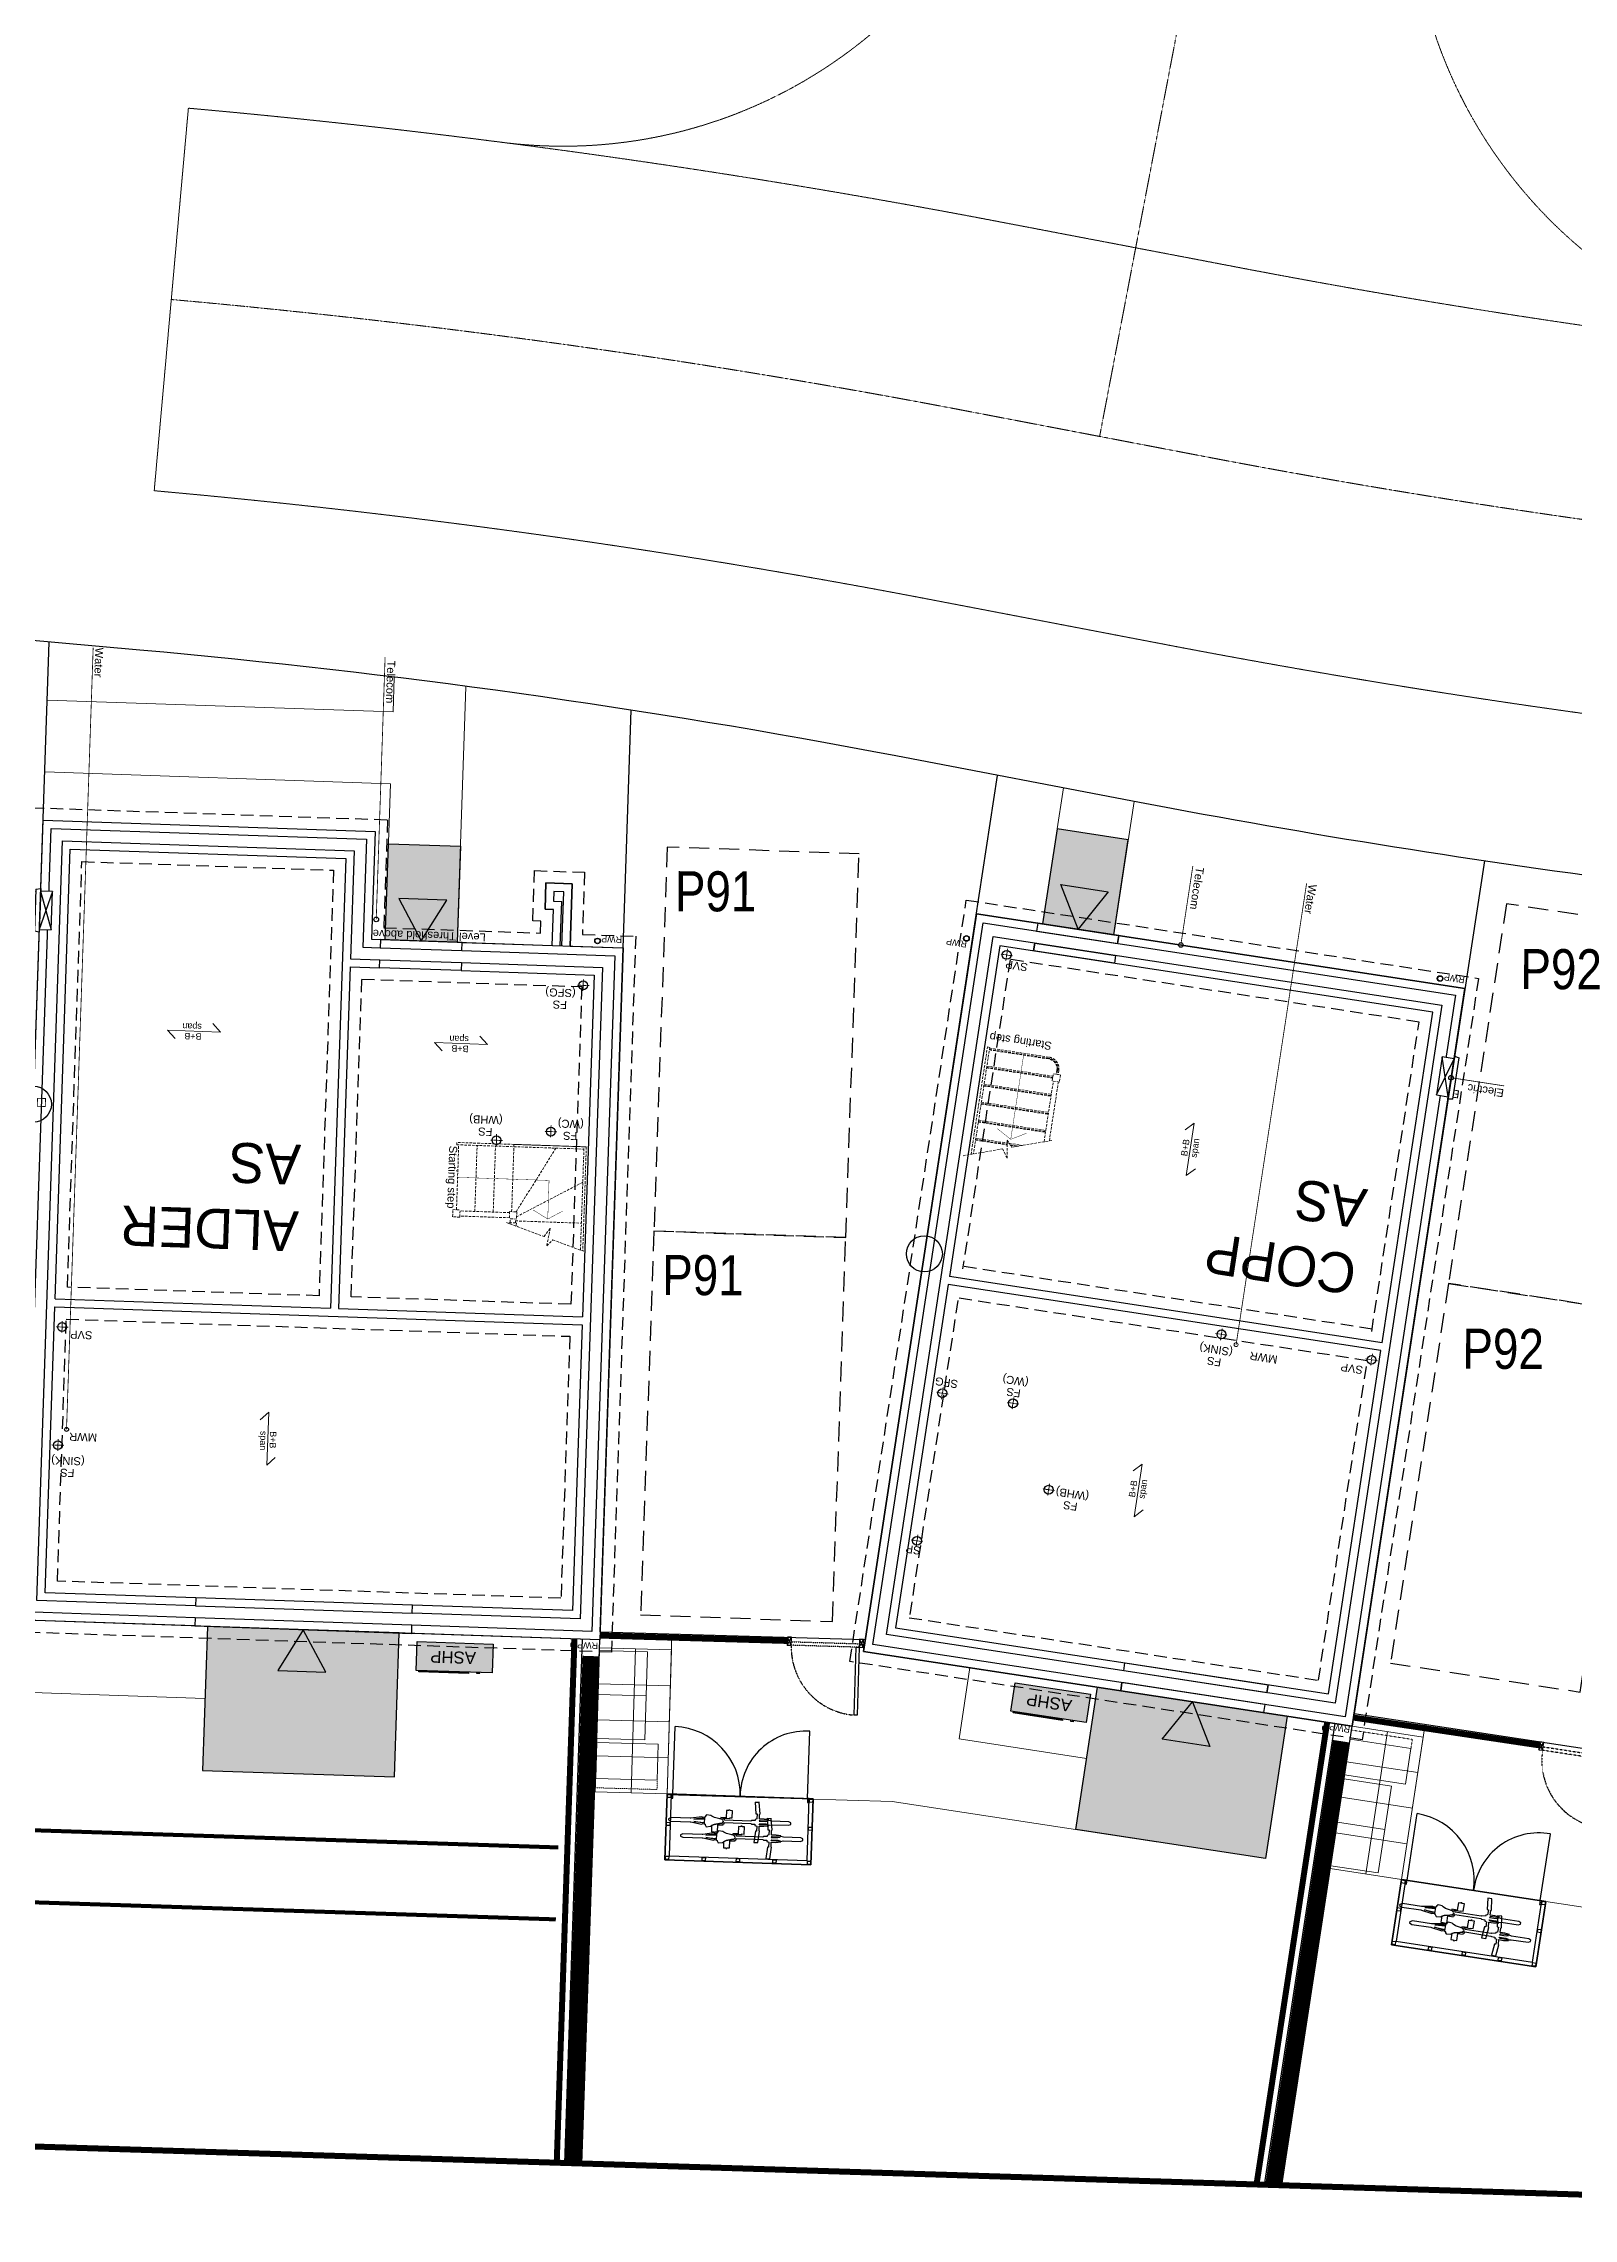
# Model space of a CAD drawing. Extents: x 287880777 to 288144713, y 62793326 to 63089570.
# Drawn here: x 288069168 to 288088292, y 62807859 to 62835042 of the extents above; entities that cross this region are included whole.
import ezdxf

# ---------------------------------------------------------------- set-up
doc = ezdxf.new("R2010")
doc.units = 0
doc.set_wipeout_variables(frame=1)
for name, pattern in [('CENTER', [2, 1.25, -0.25, 0.25, -0.25]), ('CENTER2', [28.575, 19.05, -3.175, 3.175, -3.175]), ('Dash', [6.35, 3.175, -3.175]), ('DASHED', [1.4, 0.7, -0.7]), ('DASHED2', [0.375, 0.25, -0.125]), ('HIDDEN', [9.525, 6.35, -3.175])]:
    doc.linetypes.add(name, pattern=pattern)
doc.layers.get('0').update_dxf_attribs({"color": 252})
for name, color, linetype, lineweight in [('EXP - HIGHWAY CENTRELINE', 3, 'CENTER2', 18), ('EXP - HIGHWAY CHANNEL', 4, 'DASHED2', 9), ('EXP - HIGHWAY FOOTWAY', 3, 'Continuous', 25), ('NAR BIN STORAGE', 2, 'Continuous', 0), ('NAR CARPORT ROOF', 10, 'Continuous', 0), ('NAR CBF', 34, 'FENCELINE2', 0), ('NAR M4(2)', 94, 'Continuous', 30), ('NAR PATHS', 3, 'Continuous', 0), ('Wain-Text', 2, 'Continuous', 25)]:
    doc.layers.add(name, color=color, linetype=linetype, lineweight=lineweight)
doc.layers.add('EXP - HIGHWAY CREASE', color=3, linetype='DASHED2', lineweight=18, transparency=0.25)
for name, color, linetype in [('NAR DETAIL', 2, 'Continuous'), ('NAR EXTERNAL WALLS', 2, 'Continuous'), ('NAR PARKING', 7, 'DASHED2'), ('NAR PATIO', 3, 'Continuous'), ('NAR PRIVATE DRIVE', 6, 'Continuous'), ('NAR PRIVATE PATH HATCH', 8, 'Continuous'), ('NAR ROLLOVERS', 76, 'DASHED'), ('Wain-Drainage Foul', 6, 'Continuous'), ('Wain-Drainage Foul Text', 2, 'Continuous'), ('Wain-Electrics', 3, 'Continuous'), ('Wain-Foundation acessories', 9, 'Continuous'), ('Wain-Foundation Line', 9, 'Continuous'), ('Wain-Meter box', 9, 'Continuous'), ('Wain-Part M', 10, 'Continuous'), ('Wain-RWP', 9, 'Continuous'), ('Wain-Services Run (Electric)', 10, 'Continuous'), ('Wain-Services Run (Telecom)', 190, 'Continuous'), ('Wain-Stair 1', 2, 'Continuous'), ('Wain-Stair numbers', 9, 'Continuous'), ('Wain-Wall (External)', 4, 'Continuous')]:
    doc.layers.add(name, color=color, linetype=linetype)
for name, color, linetype, true_color in [('NAR DOOR OPENINGS', 140, 'Continuous', 0x00bfff), ('NAR EV CHARGING POINT', 3, 'Continuous', 0x00ff00), ('NAR HOUSE TYPE NAMES', 1, 'Continuous', 0xff0000), ('RL-Fittings', 252, 'Continuous', 0x8f8f8e), ('Wain-Services Run (Water', 145, 'Continuous', 0x3481b8)]:
    doc.layers.add(name, color=color, linetype=linetype, true_color=true_color)
for name, color, linetype, lineweight, true_color in [('NAR Retaining Wall', 222, 'Continuous', 13, 0xcc0099), ('Wain-Mains Water Riser', 152, 'Continuous', 25, 0x2776bb), ('Wain-Mains Water Riser Text', 152, 'Continuous', 25, 0x2776bb)]:
    doc.layers.add(name, color=color, linetype=linetype, lineweight=lineweight, true_color=true_color)
doc.styles.add('DD Arial Narrow', font='ARIALN.TTF', dxfattribs={"height": 100})
doc.styles.get("Standard").update_dxf_attribs({"font": 'arial.ttf'})
doc.styles.add('XREF - ARCHITECT LAYOUT$0$DD Arial Narrow', font='ARIALN.TTF', dxfattribs={"height": 100})
doc.linetypes.add('FENCELINE2', pattern='A,0.25,-0.1,[132,ltypeshp.shx,S=0.1,R=0,X=-0.1,Y=0],-0.1,1', length=1.45)

# ---------------------------------------------------------------- blocks, each defined once
blk = doc.blocks.new('Stairs Subs (Alderwood)')
at = {"layer": 'Wain-Stair 1', "linetype": 'HIDDEN', "lineweight": 9, "ltscale": 5}
for p, q in [((107, 357), (107, 1658, 0)), ((136, 1649, 0), (136, 357)), ((546, 1598, 0), (556, 1592, 0)), ((917, 1388), (948, 1371)), ((948, 1337), (948, 1378, 0)), ((961, 1312), (136, 1312)), ((136, 800), (948, 1259)), ((486, 386), (956, 1198)), ((1038, 1337), (948, 1337)), ((948, 1198), (948, 1288)), ((948, 1288), (1038, 1288)), ((1038, 1198), (948, 1198)), ((961, 1337), (961, 1288)), ((1012, 1198), (1012, 386)), ((1025, 1337), (1025, 1288)), ((1038, 1348, 0), (1038, 1337)), ((1038, 1198), (1038, 1288)), ((1038, 1275), (1657, 1275)), ((1038, 1211), (1657, 1211)), ((1242, 1211), (1242, 386)), ((1472, 1211), (1472, 386)), ((1657, 1288), (1747, 1288)), ((1657, 1288), (1657, 1198)), ((1747, 1198), (1657, 1198)), ((1702, 1198), (1702, 386)), ((1747, 1288), (1747, 1198)), ((107, 357), (1726, 357)), ((1012, 386), (136, 386)), ((136, 357), (1012, 357)), ((1012, 386), (1012, 357)), ((1726, 386), (1012, 386)), ((1012, 357), (1012, 386)), ((1012, 357), (1726, 357)), ((1726, 357), (1726, 386))]:
    blk.add_line(p, q, dxfattribs=at)
at = {"layer": 'Wain-Stair 1', "linetype": 'HIDDEN', "lineweight": 9, "ltscale": 5, "elevation": 0}
blk.add_lwpolyline([(1073, 1336), (597, 1495), (522, 1388), (559, 1611), (486, 1533), (82, 1667)], dxfattribs=at)
at = {"layer": 'Wain-Stair numbers', "const_width": 5}
for points in [[(372, 1168), (372, 1168), (558, 1275), (744, 1168), (744, 1168)], [(558, 1275), (558, 792), (1702, 792)]]:
    blk.add_lwpolyline(points, dxfattribs=at)
at = {"layer": 'Wain-Stair numbers', "insert": (1719, 792), "char_height": 100, "width": 1584.27, "attachment_point": 2, "rotation": 90, "line_spacing_factor": 0.9}
blk.add_mtext('Starting step ', dxfattribs=at)
blk = doc.blocks.new('Drainage Pipe')
at = {"linetype": 'CENTER', "lineweight": 13, "ltscale": 20}
for p, q in [((-41681, 78687), (-41831, 78687)), ((-41756, 78762), (-41756, 78612))]:
    blk.add_line(p, q, dxfattribs=at)
blk.add_circle((-41756, 78687), 55)
blk = doc.blocks.new('RWP')
for radius in [35, 31.5]:
    blk.add_circle((35, 35), radius)
blk = doc.blocks.new('ASHP')
at = {"transparency": 33554457}
h = blk.add_hatch(color=256, dxfattribs=at)
h.dxf.hatch_style = 1
h.paths.add_polyline_path([(548853, -2506), (548853, -2866), (547903, -2866), (547903, -2506)])
at = {"flags": 128}
blk.add_lwpolyline([(548853, -2506), (548853, -2866), (547903, -2866), (547903, -2506)], close=True, dxfattribs=at)
for points in [[(548098, -2496), (548058, -2496), (548058, -2506), (548098, -2506)], [(548199, -2488), (548821, -2488), (548821, -2506), (548199, -2506)]]:
    blk.add_lwpolyline(points, close=True)
at = {"layer": 'Wain-Electrics', "lineweight": 0, "insert": (548112, -2609), "char_height": 150, "width": 2397.38, "attachment_point": 1, "line_spacing_factor": 0.9}
blk.add_mtext('\\A1;ASHP ', dxfattribs=at)
at = {"layer": 'Wain-Text', "lineweight": 0, "insert": (548112, -2609), "char_height": 150, "width": 2397.38, "attachment_point": 1, "line_spacing_factor": 0.9}
blk.add_mtext('\\A1;ASHP ', dxfattribs=at)
blk = doc.blocks.new('Span symbol - Beam & block')
at = {"linetype": 'Continuous', "lineweight": 13}
for p, q in [((-5342, 71790), (-6007, 71790)), ((-6007, 71790), (-5906, 71689)), ((-5442, 71890), (-5342, 71790))]:
    blk.add_line(p, q, dxfattribs=at)
at = {"insert": (-5770, 71896), "char_height": 80, "attachment_point": 1, "line_spacing_factor": 0.9}
blk.add_mtext('B+B\\Pspan', dxfattribs=at)
blk = doc.blocks.new('Wall mounted meter - Electric (Plan)')
blk.add_wipeout([(-7157, 85115), (-7157, 84635), (-7007, 84635), (-7007, 85115)])
for p, q in [((-7217, 85137), (-7157, 85147)), ((-7217, 85137), (-7217, 84613)), ((-7157, 85147), (-7157, 84603)), ((-7007, 85115), (-7157, 85115)), ((-7007, 84635), (-7007, 85115)), ((-7157, 84603), (-7217, 84613)), ((-7157, 84635), (-7007, 84635))]:
    blk.add_line(p, q)
at = {"color": 9}
for p, q in [((-7157, 85115), (-7007, 84635)), ((-7007, 85115), (-7157, 84635))]:
    blk.add_line(p, q, dxfattribs=at)
at = {"lineweight": 0, "insert": (-7368, 85117), "char_height": 100, "width": 133.81, "attachment_point": 1, "line_spacing_factor": 0.9}
blk.add_mtext('\\A1;\\pi78.42052,t378.42052;{\\fCalibri|b0|i0|c0|p34;E}', dxfattribs=at)
blk = doc.blocks.new('A$Cee92f38c')
at = {"layer": 'NAR M4(2)', "ltscale": 10, "transparency": 33554585}
h = blk.add_hatch(color=256, dxfattribs=at)
h.dxf.hatch_style = 1
h.paths.add_polyline_path([(0, 1.2), (0.9, 1.2), (0.9, 0), (0, 0)])
at = {"layer": 'NAR M4(2)', "ltscale": 0.25}
blk.add_lwpolyline([(0, 1.2), (0, 0), (0.9, 0), (0.9, 1.2)], close=True, dxfattribs=at)
blk = doc.blocks.new('A$C3d9247a0')
at = {"layer": 'NAR DOOR OPENINGS', "transparency": 33554610}
h = blk.add_hatch(color=256, dxfattribs=at)
h.dxf.hatch_style = 1
h.paths.add_polyline_path([(450, 1200), (150, 680), (750, 680)])
at = {"layer": 'NAR DOOR OPENINGS'}
blk.add_lwpolyline([(450, 1200), (150, 680), (750, 680)], close=True, dxfattribs=at)
at = {"layer": 'NAR M4(2)', "ltscale": 10, "transparency": 33554585, "xscale": -1000, "yscale": 1000, "zscale": 1000}
blk.add_blockref('A$Cee92f38c', (900, 0), dxfattribs=at)
blk = doc.blocks.new('A$C324e72f9')
at = {"layer": 'NAR DOOR OPENINGS', "transparency": 33554610}
h = blk.add_hatch(color=256, dxfattribs=at)
h.dxf.hatch_style = 1
h.paths.add_polyline_path([(1200, 0), (900, 520), (1500, 520)])
at = {"layer": 'NAR PRIVATE PATH HATCH', "transparency": 33554597}
h = blk.add_hatch(color=256, dxfattribs=at)
h.dxf.hatch_style = 1
h.paths.add_polyline_path([(2400, 0), (0, 0), (0, 1800), (2400, 1800)])
at = {"layer": 'NAR DOOR OPENINGS'}
blk.add_lwpolyline([(1200, 0), (900, 520), (1500, 520)], close=True, dxfattribs=at)
at = {"layer": 'NAR PATIO'}
blk.add_lwpolyline([(2400, 0), (0, 0), (0, 1800), (2400, 1800)], close=True, dxfattribs=at)
blk = doc.blocks.new('Stairs (Sub)')
at = {"layer": 'Wain-Stair 1', "linetype": 'HIDDEN', "lineweight": 9, "ltscale": 5}
for p, q in [((-450, 1149), (-621, 1149)), ((-464, 1164), (-575, 1164)), ((-472, 1173), (-548, 1173)), ((-29, 1173), (-428, 1173)), ((-29, 1164), (-426, 1164)), ((-29, 1149), (-424, 1149)), ((-29, 0), (-29, 1347)), ((0, 1357), (0, 0)), ((-942, 1042), (-942, 297)), ((-29, 945), (-881, 945)), ((-29, 936), (-881, 936)), ((-878, 1063), (-878, 297)), ((-29, 921), (-878, 921)), ((-29, 717), (-881, 717)), ((-29, 708), (-881, 708)), ((-29, 693), (-878, 693)), ((-955, 207), (-955, 297)), ((-955, 297), (-865, 297)), ((-29, 489), (-881, 489)), ((-29, 480), (-881, 480)), ((-29, 465), (-878, 465)), ((-865, 297), (-865, 207)), ((-865, 207), (-955, 207)), ((-926, 154), (-926, 207)), ((-910, 154), (-910, 207)), ((-902, 154), (-902, 207)), ((-29, 261), (-865, 261)), ((-29, 252), (-865, 252)), ((-29, 237), (-865, 237)), ((-29, 33), (-781, 33)), ((-29, 24), (-781, 24)), ((-29, 9), (-781, 9)), ((0, 0), (-29, 0))]:
    blk.add_line(p, q, dxfattribs=at)
at = {"layer": 'Wain-Stair 1', "linetype": 'HIDDEN', "lineweight": 9, "ltscale": 3}
blk.add_line((-424, 1149), (-450, 1149), dxfattribs=at)
at = {"layer": 'Wain-Stair 1', "linetype": 'HIDDEN', "lineweight": 9, "ltscale": 5, "elevation": 0}
blk.add_lwpolyline([(96, 1389), (-379, 1230), (-454, 1337), (-418, 1114), (-490, 1192), (-977, 1031)], dxfattribs=at)
at = {"layer": 'Wain-Stair 1', "linetype": 'HIDDEN', "lineweight": 9, "ltscale": 5}
for radius in [145, 130, 121]:
    blk.add_arc((-781, 154), radius, 180, 270, dxfattribs=at)
at = {"layer": 'Wain-Stair numbers', "const_width": 5}
for points in [[(-276, 990), (-276, 990), (-462, 1097), (-649, 990), (-649, 990)], [(-462, 1097), (-462, 24)]]:
    blk.add_lwpolyline(points, dxfattribs=at)
at = {"layer": 'Wain-Stair numbers', "insert": (-399, -81), "char_height": 100, "width": 1584.27, "attachment_point": 2, "line_spacing_factor": 0.9}
blk.add_mtext('Starting step ', dxfattribs=at)
blk = doc.blocks.new('A$Cfbc31330')
at = {"layer": 'RL-Fittings', "ltscale": 0.859024}
for p, q in [((0, 0.288), (0.033, 0.305)), ((0.033, 0.305), (0.301, 0.305)), ((0.301, 0.305), (0.309, 0.305)), ((0.309, 0.305), (0.459, 0.331)), ((0.467, 0.314), (0.351, 0.297)), ((0.351, 0.297), (0.501, 0.306)), ((0.459, 0.331), (0.484, 0.322)), ((0.501, 0.306), (0.467, 0.314)), ((0.484, 0.322), (0.509, 0.331)), ((0.501, 0.322), (0.501, 0.239)), ((0.509, 0.339), (0.526, 0.364)), ((0.509, 0.331), (0.509, 0.339)), ((0.526, 0.364), (0.584, 0.356)), ((0.584, 0.356), (0.601, 0.347)), ((0.601, 0.431), (0.634, 0.431)), ((0.601, 0.347), (0.601, 0.431)), ((0.601, 0.347), (0.634, 0.331)), ((0.634, 0.331), (0.601, 0.347)), ((0.634, 0.439), (0.651, 0.439)), ((0.634, 0.431), (0.634, 0.439)), ((0.634, 0.331), (0.71, 0.314)), ((0.71, 0.314), (0.634, 0.331)), ((0.651, 0.439), (0.651, 0.431)), ((0.651, 0.431), (0.684, 0.431)), ((0.684, 0.431), (0.685, 0.331)), ((0.685, 0.331), (0.76, 0.331)), ((0.71, 0.314), (0.743, 0.306)), ((0.743, 0.306), (0.71, 0.314)), ((0.743, 0.306), (0.76, 0.289)), ((0.76, 0.289), (0.743, 0.306)), ((0.76, 0.331), (0.76, 0.314)), ((0.76, 0.314), (0.776, 0.314)), ((0.776, 0.314), (0.776, 0.297)), ((1.144, 0.298), (1.152, 0.306)), ((1.152, 0.306), (1.202, 0.306)), ((1.194, 0.561), (1.252, 0.561)), ((1.211, 0.402), (1.194, 0.561)), ((1.202, 0.323), (1.227, 0.331)), ((1.202, 0.306), (1.202, 0.323)), ((1.227, 0.402), (1.211, 0.402)), ((1.227, 0.331), (1.227, 0.402)), ((1.252, 0.561), (1.269, 0.402)), ((1.269, 0.402), (1.261, 0.394)), ((1.265, 0.398), (1.261, 0.331)), ((1.261, 0.331), (1.327, 0.331)), ((1.269, 0.314), (1.261, 0.298)), ((1.386, 0.315), (1.269, 0.314)), ((1.327, 0.331), (1.394, 0.323)), ((1.352, 0.298), (1.386, 0.306)), ((1.394, 0.323), (1.394, 0.315)), ((1.394, 0.315), (1.428, 0.306)), ((1.428, 0.306), (1.67, 0.306)), ((1.67, 0.306), (1.698, 0.292)), ((0, 0.272), (0, 0.288)), ((0.033, 0.255), (0, 0.272)), ((0.301, 0.255), (0.033, 0.255)), ((0.309, 0.255), (0.301, 0.255)), ((0.459, 0.23), (0.309, 0.255)), ((0.468, 0.247), (0.351, 0.264)), ((0.351, 0.264), (0.501, 0.255)), ((0.484, 0.239), (0.459, 0.23)), ((0.501, 0.255), (0.468, 0.247)), ((0.509, 0.23), (0.484, 0.239)), ((0.509, 0.222), (0.509, 0.23)), ((0.526, 0.197), (0.509, 0.222)), ((0.584, 0.205), (0.526, 0.197)), ((0.601, 0.214), (0.584, 0.205)), ((0.635, 0.231), (0.601, 0.214)), ((0.71, 0.247), (0.635, 0.231)), ((0.743, 0.256), (0.71, 0.247)), ((0.726, 0.247), (0.718, 0.247)), ((0.726, 0.231), (0.726, 0.247)), ((0.801, 0.231), (0.726, 0.231)), ((0.76, 0.272), (0.743, 0.256)), ((0.76, 0.289), (0.76, 0.281)), ((0.76, 0.281), (0.76, 0.289)), ((0.76, 0.247), (0.76, 0.239)), ((0.776, 0.247), (0.76, 0.247)), ((0.76, 0.239), (0.852, 0.239)), ((0.776, 0.297), (1.144, 0.298)), ((0.776, 0.264), (0.776, 0.247)), ((1.144, 0.264), (0.776, 0.264)), ((0.802, 0.13), (0.801, 0.231)), ((0.835, 0.13), (0.802, 0.13)), ((0.835, 0.122), (0.835, 0.13)), ((0.852, 0.122), (0.835, 0.122)), ((0.852, 0.239), (0.852, 0.231)), ((0.852, 0.231), (0.885, 0.231)), ((0.885, 0.131), (0.852, 0.13)), ((0.852, 0.13), (0.852, 0.122)), ((0.885, 0.231), (0.885, 0.131)), ((1.152, 0.256), (1.144, 0.264)), ((1.202, 0.256), (1.152, 0.256)), ((1.194, 0.001), (1.211, 0.16)), ((1.194, 0), (1.253, 0)), ((1.202, 0.239), (1.202, 0.256)), ((1.227, 0.231), (1.202, 0.239)), ((1.211, 0.16), (1.227, 0.16)), ((1.227, 0.16), (1.227, 0.231)), ((1.269, 0.16), (1.252, 0.001)), ((1.261, 0.298), (1.352, 0.298)), ((1.261, 0.264), (1.352, 0.264)), ((1.269, 0.248), (1.261, 0.264)), ((1.261, 0.231), (1.261, 0.168)), ((1.327, 0.231), (1.261, 0.231)), ((1.261, 0.168), (1.269, 0.16)), ((1.386, 0.248), (1.269, 0.248)), ((1.394, 0.239), (1.327, 0.231)), ((1.352, 0.264), (1.386, 0.256)), ((1.428, 0.256), (1.394, 0.248)), ((1.394, 0.248), (1.394, 0.239)), ((1.67, 0.256), (1.428, 0.256)), ((1.698, 0.271), (1.67, 0.256)), ((1.698, 0.292), (1.698, 0.271))]:
    blk.add_line(p, q, dxfattribs=at)

msp = doc.modelspace()

# ---------------------------------------------------------------- linework, layer by layer
at = {"layer": 'EXP - HIGHWAY CENTRELINE', "ltscale": 0.15, "flags": 128}
for points in [[(288082369, 62830131), (288088746, 62863492, 0.257378), (288082765, 62881853), (288079969, 62884468, -0.213199), (288072053, 62903262), (288072511, 62924583, -0.123895), (288076027, 62937385), (288076210, 62937709, 0.106544), (288078907, 62946358), (288080118, 62959784)], [(288096008, 62828308), (288095976, 62828310, -0.03098), (288083695, 62829877), (288080647, 62830460, 0.024961), (288070765, 62831842)]]:
    msp.add_lwpolyline(points, format="xyb", dxfattribs=at)
at = {"layer": 'EXP - HIGHWAY CHANNEL', "ltscale": 2.5, "flags": 128}
for points in [[(288069890, 62914308), (288069654, 62903314, 0.213199), (288078329, 62882716), (288081125, 62880100, -0.257378), (288086389, 62863942), (288081550, 62838632, -0.396353), (288074894, 62833807, 0.009616), (288070979, 62834233)], [(288098863, 62887009), (288098390, 62886846, 0.089116), (288092959, 62883807), (288091567, 62882663, 0.329239), (288089826, 62875750, -0.14558), (288091104, 62863041), (288086354, 62838198, 0.436961), (288091578, 62831108, 0.011712), (288096132, 62830705), (288096163, 62830703)], [(288095852, 62825913), (288095820, 62825915, -0.03098), (288083244, 62827520), (288080197, 62828103, 0.024961), (288070552, 62829452)]]:
    msp.add_lwpolyline(points, format="xyb", dxfattribs=at)
msp.add_lwpolyline([(288070979, 62834233), (288070552, 62829452)], dxfattribs=at)
at = {"layer": 'EXP - HIGHWAY CREASE'}
msp.add_lwpolyline([(288091578, 62831108, -0.019261), (288084146, 62832235), (288081098, 62832817, 0.015342), (288074894, 62833807)], format="xyb", dxfattribs=at)
at = {"layer": 'EXP - HIGHWAY FOOTWAY', "flags": 128}
msp.add_lwpolyline([(288101406, 62885771), (288099043, 62884956, 0.089116), (288094228, 62882262), (288092837, 62881118, 0.329239), (288091676, 62876509, -0.14558), (288093068, 62862665), (288088319, 62837822, 0.436961), (288091801, 62833096, 0.011712), (288096262, 62832700), (288098289, 62832568), (288097717, 62823787), (288095690, 62823919, -0.03098), (288082869, 62825556), (288079821, 62826138, 0.024961), (288070374, 62827460, -0.024961)], format="xyb", dxfattribs=at)
msp.add_lwpolyline([(288070374, 62827460), (288068382, 62827638), (288069164, 62836403), (288071156, 62836225)], dxfattribs=at)
at = {"layer": 'NAR BIN STORAGE'}
for points in [[(288076100, 62814407), (288076700, 62814389), (288076716, 62814939), (288076116, 62814956)], [(288076084, 62813857), (288076684, 62813839), (288076700, 62814389), (288076100, 62814407)], [(288076070, 62813357), (288076839, 62813335), (288076852, 62813785), (288076083, 62813807)], [(288085499, 62813849), (288086260, 62813733), (288086192, 62813288), (288085431, 62813404)], [(288085424, 62813355), (288086017, 62813264), (288085934, 62812720), (288085341, 62812811)], [(288085341, 62812811), (288085934, 62812720), (288085851, 62812177), (288085257, 62812267)]]:
    msp.add_lwpolyline(points, close=True, dxfattribs=at)
at = {"layer": 'NAR BIN STORAGE', "linetype": 'Dash', "ltscale": 0.025}
for points in [[(288086260, 62813733), (288086278, 62813846), (288085517, 62813963), (288085499, 62813849)], [(288076839, 62813335), (288076836, 62813220), (288076066, 62813242), (288076070, 62813357)]]:
    msp.add_lwpolyline(points, dxfattribs=at)
at = {"layer": 'NAR CARPORT ROOF', "linetype": 'CENTER', "ltscale": 250, "transparency": 33554559, "const_width": 10}
msp.add_lwpolyline([(288069194, 62821856), (288069190, 62821756), (288069090, 62821759), (288069094, 62821859)], close=True, dxfattribs=at)
at = {"layer": 'NAR CBF', "ltscale": 1200, "transparency": 33554687, "const_width": 75}
for points in [[(288096803, 62807896), (288076095, 62808540), (288054640, 62809205), (288045485, 62809489), (288023178, 62810179), (288023608, 62819165), (288025512, 62819100)], [(288075583, 62808556), (288075805, 62815102)], [(288078466, 62815077), (288076123, 62815144)], [(288084330, 62808284), (288085213, 62814060)], [(288087865, 62813772), (288085545, 62814119)]]:
    msp.add_lwpolyline(points, dxfattribs=at)
at = {"layer": 'NAR DETAIL', "flags": 128}
for points in [[(288078467, 62815124), (288078464, 62815024), (288078514, 62815023), (288078517, 62815123)], [(288079364, 62814998), (288079339, 62814148), (288079301, 62814150), (288079326, 62814999)], [(288079367, 62815098), (288079364, 62814998), (288079414, 62814997), (288079417, 62815097)], [(288087872, 62813816), (288087857, 62813718), (288087906, 62813710), (288087921, 62813809)]]:
    msp.add_lwpolyline(points, close=True, dxfattribs=at)
for points in [[(288078464, 62815024), (288078517, 62815123)], [(288078514, 62815023), (288078467, 62815124)], [(288079364, 62814998), (288079417, 62815097)], [(288079414, 62814997), (288079367, 62815098)], [(288087857, 62813718), (288087921, 62813809)], [(288087906, 62813710), (288087872, 62813816)]]:
    msp.add_lwpolyline(points, dxfattribs=at)
at = {"layer": 'NAR DETAIL', "linetype": 'DASHED', "ltscale": 0.005, "flags": 128}
for points in [[(288079364, 62814998), (288078514, 62815023), (288078516, 62815067), (288079365, 62815042)], [(288088746, 62813582), (288087906, 62813710), (288087913, 62813754), (288088753, 62813625)]]:
    msp.add_lwpolyline(points, close=True, dxfattribs=at)
at = {"layer": 'NAR DETAIL', "ltscale": 0.5}
for points in [[(288076936, 62812342), (288076964, 62813166), (288078788, 62813104), (288078760, 62812279), (288076936, 62812342)], [(288086017, 62811281), (288086142, 62812097), (288087946, 62811821), (288087821, 62811005), (288086017, 62811281)]]:
    msp.add_lwpolyline(points, dxfattribs=at)
for points in [[(288076964, 62813166), (288076936, 62812342), (288078760, 62812279), (288078788, 62813104)], [(288086142, 62812097), (288086017, 62811281), (288087821, 62811005), (288087946, 62811821)]]:
    msp.add_lwpolyline(points, close=True, dxfattribs=at)
at = {"layer": 'NAR DETAIL', "linetype": 'DASHED', "ltscale": 0.2}
for centre, start, end in [((288079364, 62814998), 178.3445, 265.9246), ((288088746, 62813582), 171.3056, 258.8857)]:
    msp.add_arc(centre, 850, start, end, dxfattribs=at)
at = {"layer": 'NAR EV CHARGING POINT'}
for centre in [(288069042, 62821786), (288080178, 62819916)]:
    msp.add_circle(centre, 225, dxfattribs=at)
at = {"layer": 'NAR EXTERNAL WALLS'}
for points in [[(288075683, 62808552), (288075905, 62815099)], [(288075898, 62808546), (288076120, 62815091)], [(288084430, 62808281), (288085312, 62814045)], [(288084647, 62808274), (288085524, 62814012)]]:
    msp.add_lwpolyline(points, dxfattribs=at)
at = {"layer": 'NAR PARKING', "ltscale": 1000}
for points in [[(288076964, 62824998), (288076798, 62820201), (288079196, 62820117), (288079363, 62824914)], [(288076798, 62820200), (288076631, 62815403), (288079030, 62815320), (288079196, 62820117)], [(288086729, 62819545), (288086004, 62814801), (288088376, 62814438), (288089102, 62819183)]]:
    msp.add_lwpolyline(points, close=True, dxfattribs=at)
at = {"layer": 'NAR PATHS'}
for points in [[(288073552, 62827120), (288073537, 62826689), (288069214, 62826836)], [(288076515, 62813179), (288076567, 62814978)], [(288080748, 62814743), (288080612, 62813853), (288082205, 62813609)], [(288071185, 62814359), (288068067, 62814464), (288068036, 62813565), (288066213, 62813627)], [(288077003, 62814515), (288076104, 62814541)], [(288076990, 62814066), (288076091, 62814092)], [(288085969, 62813944), (288085697, 62812165)], [(288086438, 62814036), (288086142, 62812097), (288091883, 62811219)], [(288076977, 62813616), (288076078, 62813642)], [(288086346, 62813431), (288085456, 62813567)], [(288086278, 62812986), (288085388, 62813123)], [(288086210, 62812542), (288085320, 62812678)]]:
    msp.add_lwpolyline(points, dxfattribs=at)
at = {"layer": 'NAR PATHS', "elevation": 0}
for points in [[(288081917, 62825738), (288081657, 62824040), (288082547, 62823903), (288082801, 62825568)], [(288083076, 62812566), (288079775, 62813070), (288076964, 62813152), (288077022, 62815166)]]:
    msp.add_lwpolyline(points, dxfattribs=at)
at = {"layer": 'NAR PATHS'}
for points in [[(288076065, 62813192), (288076964, 62813166), (288077016, 62814965), (288076117, 62814991)], [(288085524, 62814012), (288086414, 62813876), (288086142, 62812097), (288085252, 62812233)]]:
    msp.add_lwpolyline(points, close=True, dxfattribs=at)
at = {"layer": 'NAR PRIVATE DRIVE'}
msp.add_lwpolyline([(288076511, 62826711), (288076124, 62815192), (288079436, 62815096), (288079441, 62815095), (288081092, 62825895)], dxfattribs=at)
at = {"layer": 'NAR Retaining Wall', "linetype": 'DASHED', "ltscale": 250, "const_width": 200}
for points in [[(288075790, 62808549), (288076006, 62814888)], [(288084539, 62808277), (288085387, 62813824)]]:
    msp.add_lwpolyline(points, dxfattribs=at)
at = {"layer": 'NAR ROLLOVERS', "ltscale": 500, "const_width": 50}
for points in [[(288075603, 62812496), (288065285, 62812834)], [(288075572, 62811597), (288065254, 62811934)]]:
    msp.add_lwpolyline(points, dxfattribs=at)
at = {"layer": 'RL-Fittings', "ltscale": 0.859024}
for p, q in [((288077034, 62813164), (288077063, 62814006)), ((288078718, 62813106), (288078747, 62813948)), ((288086211, 62812086), (288086338, 62812919)), ((288087877, 62811832), (288088004, 62812664))]:
    msp.add_line(p, q, dxfattribs=at)
at = {"layer": 'RL-Fittings', "ltscale": 0.859024, "flags": 128}
for points in [[(288077034, 62813164), (288076964, 62813166), (288076936, 62812342), (288078760, 62812279), (288078788, 62813104), (288078738, 62813106)], [(288077014, 62813164), (288076988, 62812390), (288078712, 62812331), (288078738, 62813106)], [(288086211, 62812086), (288086142, 62812097), (288086017, 62811281), (288087821, 62811005), (288087946, 62811821), (288087896, 62811829)], [(288086191, 62812089), (288086074, 62811323), (288087779, 62811062), (288087896, 62811829)]]:
    msp.add_lwpolyline(points, dxfattribs=at)
for points in [[(288076968, 62813121), (288076969, 62813161), (288077009, 62813160), (288077008, 62813120), (288076968, 62813121)], [(288077013, 62813114), (288077033, 62813114), (288077034, 62813164), (288077014, 62813164), (288077013, 62813114)], [(288078717, 62813056), (288078737, 62813056), (288078738, 62813106), (288078718, 62813106), (288078717, 62813056)], [(288078742, 62813061), (288078743, 62813101), (288078783, 62813099), (288078782, 62813059), (288078742, 62813061)], [(288076956, 62812770), (288076957, 62812810), (288076997, 62812809), (288076996, 62812769), (288076956, 62812770)], [(288078730, 62812710), (288078731, 62812750), (288078771, 62812748), (288078770, 62812709), (288078730, 62812710)], [(288076942, 62812346), (288076943, 62812386), (288076983, 62812385), (288076982, 62812345), (288076942, 62812346)], [(288077399, 62812331), (288077401, 62812371), (288077441, 62812369), (288077439, 62812329), (288077399, 62812331)], [(288077827, 62812316), (288077829, 62812356), (288077869, 62812355), (288077867, 62812315), (288077827, 62812316)], [(288078283, 62812301), (288078284, 62812341), (288078324, 62812339), (288078323, 62812299), (288078283, 62812301)], [(288078716, 62812286), (288078717, 62812326), (288078757, 62812325), (288078756, 62812285), (288078716, 62812286)], [(288086140, 62812052), (288086146, 62812091), (288086186, 62812085), (288086180, 62812046), (288086140, 62812052)], [(288086184, 62812040), (288086203, 62812037), (288086211, 62812086), (288086191, 62812089), (288086184, 62812040)], [(288086087, 62811705), (288086093, 62811744), (288086133, 62811738), (288086126, 62811699), (288086087, 62811705)], [(288087869, 62811782), (288087889, 62811779), (288087896, 62811829), (288087877, 62811832), (288087869, 62811782)], [(288087895, 62811783), (288087901, 62811823), (288087940, 62811817), (288087934, 62811777), (288087895, 62811783)], [(288086023, 62811286), (288086029, 62811325), (288086068, 62811319), (288086062, 62811279), (288086023, 62811286)], [(288087842, 62811436), (288087848, 62811476), (288087887, 62811470), (288087881, 62811430), (288087842, 62811436)], [(288086476, 62811216), (288086482, 62811256), (288086521, 62811250), (288086515, 62811210), (288086476, 62811216)], [(288086899, 62811152), (288086905, 62811191), (288086944, 62811185), (288086938, 62811145), (288086899, 62811152)], [(288087349, 62811083), (288087355, 62811122), (288087395, 62811116), (288087389, 62811077), (288087349, 62811083)], [(288087777, 62811017), (288087783, 62811057), (288087823, 62811051), (288087817, 62811011), (288087777, 62811017)]]:
    msp.add_lwpolyline(points, close=True, dxfattribs=at)
at = {"layer": 'RL-Fittings', "ltscale": 0.859024}
for centre, radius, start, end in [((288077028, 62813158), 849, 358.4552, 87.6479), ((288078697, 62813129), 821, 86.5101, 179.593), ((288086204, 62812081), 849, 351.7093, 80.902), ((288087858, 62811857), 821, 79.7642, 172.8471)]:
    msp.add_arc(centre, radius, start, end, dxfattribs=at)
at = {"layer": 'Wain-Foundation Line', "linetype": 'HIDDEN', "ltscale": 25}
for p, q in [((288085775, 62818975), (288080662, 62819757)), ((288085714, 62818579), (288080601, 62819361))]:
    msp.add_line(p, q, dxfattribs=at)
for points in [[(288076266, 62814936), (288068668, 62815195), (288069018, 62825491), (288073468, 62825340), (288073422, 62823991), (288075381, 62823924), (288075386, 62824074), (288075283, 62824078), (288075305, 62824705), (288075932, 62824683), (288075905, 62823906), (288076570, 62823884)], [(288072612, 62819391), (288069467, 62819498), (288069648, 62824817), (288072793, 62824710)], [(288079247, 62814820), (288080702, 62824337), (288087105, 62823358), (288085650, 62813841)], [(288075761, 62819284), (288073012, 62819378), (288073147, 62823347), (288075896, 62823254)], [(288075636, 62815611), (288069342, 62815825), (288069453, 62819098), (288075747, 62818884)]]:
    msp.add_lwpolyline(points, close=True, dxfattribs=at)
for points in [[(288085770, 62818944), (288086362, 62822812), (288081249, 62823594), (288080657, 62819726)], [(288080597, 62819331), (288079990, 62815367), (288085104, 62814585), (288085710, 62818549)]]:
    msp.add_lwpolyline(points, dxfattribs=at)
at = {"layer": 'Wain-Mains Water Riser', "lineweight": 0}
msp.add_circle((288084075, 62818780), 25, dxfattribs=at)
at = {"layer": 'Wain-Mains Water Riser'}
msp.add_circle((288069456, 62817720), 25, dxfattribs=at)
at = {"layer": 'Wain-Services Run (Electric)', "const_width": 10}
msp.add_lwpolyline([(288086762, 62822116), (288087425, 62822014)], dxfattribs=at)
at = {"layer": 'Wain-Services Run (Telecom)', "const_width": 10}
for points in [[(288073327, 62824095), (288073438, 62827375)], [(288083384, 62823775), (288083534, 62824761)]]:
    msp.add_lwpolyline(points, dxfattribs=at)
at = {"layer": 'Wain-Services Run (Telecom)'}
for centre in [(288073327, 62824095), (288083384, 62823775)]:
    msp.add_circle(centre, 29, dxfattribs=at)
at = {"layer": 'Wain-Services Run (Water', "const_width": 10}
for points in [[(288069456, 62817720), (288069789, 62827489)], [(288084075, 62818780), (288084956, 62824544)]]:
    msp.add_lwpolyline(points, dxfattribs=at)
at = {"layer": 'Wain-Wall (External)'}
for p, q in [((288075449, 62824550), (288075438, 62824222)), ((288075777, 62824539), (288075449, 62824550)), ((288075548, 62824444), (288075544, 62824321)), ((288075671, 62824440), (288075548, 62824444)), ((288075648, 62823765), (288075671, 62824440)), ((288075750, 62823761), (288075777, 62824539)), ((288075438, 62824222), (288075541, 62824219)), ((288075525, 62823769), (288075541, 62824219)), ((288075544, 62824321), (288075647, 62824318)), ((288075628, 62823766), (288075647, 62824318)), ((288072903, 62823506), (288072757, 62819236)), ((288073002, 62823502), (288072857, 62819233)), ((288085885, 62818705), (288080476, 62819532)), ((288085900, 62818804), (288080491, 62819631)), ((288069308, 62819253), (288075902, 62819029)), ((288069312, 62819353), (288072757, 62819236)), ((288072857, 62819233), (288075905, 62819129))]:
    msp.add_line(p, q, dxfattribs=at)
for points in [[(288071061, 62815264), (288068823, 62815340), (288069163, 62825336), (288073313, 62825195), (288073267, 62823846), (288073379, 62823842)], [(288071065, 62815366), (288068928, 62815439), (288069262, 62825230), (288073207, 62825096), (288073161, 62823747), (288073376, 62823740)], [(288071070, 62815516), (288069083, 62815583), (288069406, 62825075), (288073052, 62824951), (288073006, 62823602), (288073371, 62823590)], [(288069312, 62819353), (288069503, 62824972), (288072948, 62824855), (288072903, 62823506)], [(288079418, 62814946), (288080828, 62824166), (288086934, 62823233), (288085524, 62814012), (288079418, 62814946)], [(288079535, 62815032), (288080914, 62824050), (288086817, 62823147), (288085438, 62814129), (288079535, 62815032)], [(288079706, 62815157), (288081039, 62823879), (288086646, 62823021), (288085313, 62814300), (288079706, 62815157)], [(288081596, 62824049), (288081581, 62823947)], [(288082607, 62823894), (288082592, 62823793)], [(288074401, 62823807), (288076415, 62823739), (288076121, 62815091), (288073770, 62815171)], [(288074398, 62823705), (288076309, 62823640), (288076022, 62815197), (288073773, 62815274)], [(288074393, 62823555), (288076154, 62823495), (288075877, 62815352), (288073778, 62815424)], [(288085900, 62818804), (288086533, 62822937), (288081123, 62823765), (288080491, 62819631)], [(288081558, 62823799), (288081543, 62823700)], [(288082569, 62823645), (288082554, 62823546)], [(288073002, 62823502), (288073367, 62823490)], [(288074389, 62823455), (288076051, 62823399), (288075905, 62819129)], [(288080476, 62819532), (288079819, 62815241)], [(288071073, 62815616), (288069187, 62815680), (288069308, 62819253)], [(288075902, 62819029), (288075780, 62815456), (288073782, 62815524)], [(288079819, 62815241), (288085229, 62814414), (288085885, 62818705)], [(288082671, 62814704), (288082686, 62814803)], [(288082633, 62814454), (288082648, 62814556)], [(288084460, 62814430), (288084475, 62814529)], [(288084422, 62814181), (288084438, 62814282)]]:
    msp.add_lwpolyline(points, dxfattribs=at)
for points in [[(288074401, 62823807), (288073379, 62823842), (288073376, 62823740), (288074398, 62823705)], [(288074389, 62823455), (288073367, 62823490), (288073371, 62823590), (288074393, 62823555)], [(288073782, 62815524), (288071073, 62815616), (288071070, 62815516), (288073778, 62815424)], [(288073773, 62815274), (288071065, 62815366), (288071061, 62815264), (288073770, 62815171)]]:
    msp.add_lwpolyline(points, close=True, dxfattribs=at)
at = {"layer": 'Wain-Wall (External)', "elevation": 0}
for points in [[(288082607, 62823894), (288081596, 62824049), (288081581, 62823947), (288082592, 62823793)], [(288082554, 62823546), (288081543, 62823700), (288081558, 62823799), (288082569, 62823645)], [(288084475, 62814529), (288084460, 62814430), (288082671, 62814704), (288082686, 62814803)], [(288084422, 62814181), (288084438, 62814282), (288082648, 62814556), (288082633, 62814454)]]:
    msp.add_lwpolyline(points, close=True, dxfattribs=at)

# ---------------------------------------------------------------- block references
at = {"layer": 'NAR DETAIL'}
for p, rotation in [((288622277, 62793544), 178.0515644610086), ((288623427, 62728755), 171.3055722200857)]:
    msp.add_blockref('ASHP', p, dxfattribs=dict(at, rotation=rotation))
at = {"layer": 'NAR EV CHARGING POINT', "ltscale": 0.5, "zscale": 900}
for p, xscale, yscale, rotation in [((288076989, 62813099), -900.0000000000001, 900.0000000000001, 178.0515647238437), ((288077139, 62812898), -900.0000000000001, 900.0000000000001, 178.0515647238437), ((288086158, 62812027), -899.9999999999995, 900, 171.3056101546857), ((288086283, 62811810), -899.9999999999995, 900, 171.3056101546857)]:
    msp.add_blockref('A$Cfbc31330', p, dxfattribs=dict(at, xscale=xscale, yscale=yscale, rotation=rotation))
at = {"layer": 'NAR M4(2)', "xscale": -1, "rotation": 171.3055722200857}
msp.add_blockref('A$C3d9247a0', (288081838, 62825226, 0), dxfattribs=at)
at = {"layer": 'NAR M4(2)', "rotation": 178.0515644610086}
msp.add_blockref('A$C3d9247a0', (288074381, 62825009), dxfattribs=at)
at = {"layer": 'NAR PATIO', "xscale": -1, "rotation": 178.0515644610086}
msp.add_blockref('A$C324e72f9', (288071216, 62815258), dxfattribs=at)
at = {"layer": 'NAR PATIO', "rotation": 171.3055722200857}
msp.add_blockref('A$C324e72f9', (288084714, 62814136, 0), dxfattribs=at)
at = {"layer": 'Wain-Drainage Foul', "lineweight": 0}
for p, rotation in [((288110589, 62739556), 351.3055722200857), ((288114970, 62743209), 358.0515644610086), ((288113886, 62741273, 42), 358.0515644610086), ((288114566, 62741381), 358.0515644610086), ((288108457, 62738939), 358.0515644610086), ((288054510, 62903003), 171.3055722200857), ((288115149, 62734496), 351.3055722200857), ((287996308, 62788792), 261.3055722200857), ((288110667, 62733952), 351.3055722200857), ((288149410, 62856580), 88.05156446100857), ((288111113, 62732872), 351.3055722200857), ((288164181, 62845709), 81.30557222008572)]:
    msp.add_blockref('Drainage Pipe', p, dxfattribs=dict(at, rotation=rotation))
at = {"layer": 'Wain-Foundation acessories'}
for p, rotation in [((288067819, 62894640), 178.0515644610086), ((288071157, 62894485), 178.0515644610086), ((288155325, 62815978), 81.30557218538276), ((288000030, 62814374), 268.0515644610086), ((288154673, 62811715), 81.30557222008572)]:
    msp.add_blockref('Span symbol - Beam & block', p, dxfattribs=dict(at, rotation=rotation))
at = {"layer": 'Wain-RWP'}
for p, rotation in [((288076129, 62823859, 0), 178.0515644610086), ((288080744, 62823886), 171.3055722200857), ((288086664, 62823385, 0), 171.3055722200857), ((288085232, 62814016), 171.3055722200857)]:
    msp.add_blockref('RWP', p, dxfattribs=dict(at, rotation=rotation))
at = {"layer": 'Wain-RWP', "xscale": -1, "rotation": 358.0515644610086}
msp.add_blockref('RWP', (288075827, 62814991, 0), dxfattribs=at)
at = {"layer": 'Wain-Stair 1', "rotation": 178.0515644610086}
msp.add_blockref('Stairs Subs (Alderwood)', (288076072, 62821605), dxfattribs=at)
at = {"layer": 'Wain-Wall (External)', "rotation": 171.3055722200857}
msp.add_blockref('Stairs (Sub)', (288080967, 62822500), dxfattribs=at)

# ---------------------------------------------------------------- texts
at = {"layer": 'NAR HOUSE TYPE NAMES', "char_height": 500, "attachment_point": 1, "style": 'DD Arial Narrow'}
for s, insert, rotation in [('{\\fGill Sans MT|b0|i0|c0|p34;ALDER\\PAS}', (288072346, 62819944, 0), 178.0516), ('{\\fGill Sans MT|b0|i0|c0|p34;COPP\\PAS}', (288085528, 62819400, 0), 171.3056)]:
    msp.add_mtext_dynamic_manual_height_columns(s, width=2588.93, gutter_width=12.5, heights=[0], dxfattribs=dict(at, insert=insert, rotation=rotation))
at = {"layer": 'NAR PARKING', "char_height": 500, "attachment_point": 3, "rotation": 359.7932, "style": 'XREF - ARCHITECT LAYOUT$0$DD Arial Narrow'}
for s, insert in [('P91', (288078080, 62824694)), ('P92', (288088648, 62823721)), ('P91', (288077921, 62819897)), ('P92', (288087923, 62818976))]:
    msp.add_mtext_dynamic_manual_height_columns(s, width=1066.24, gutter_width=500, heights=[0], dxfattribs=dict(at, insert=insert))
at = {"layer": 'Wain-Drainage Foul Text', "char_height": 100, "line_spacing_factor": 0.9}
for s, insert, attachment_point, rotation in [('\\A1;{\\fArial|b0|i0|c0|p34;SVP}', (288081461, 62823444, 0), 1, 171.3056), ('\\A1;\\pi-79.87722;FS\\P\\pi-183.35607;(SFG)', (288075630, 62822978), 1, 178.0516), ('\\A1;\\pi-79.87722;FS\\P\\pi-202.72851;(WHB)', (288074698, 62821391), 1, 178.0516), ('\\A1;\\pi-79.87722;FS\\P\\pi-156.13915;(WC)', (288075759, 62821338), 1, 178.0516), ('\\A1;{\\fArial|b0|i0|c0|p34;SVP}', (288085651, 62818410, 0), 1, 171.3056), ('\\A1;\\pi-79.87722;FS\\P\\pi-202.79673;(SINK)', (288069478, 62817267), 4, 178.0516)]:
    msp.add_mtext(s, dxfattribs=dict(at, insert=insert, attachment_point=attachment_point, rotation=rotation))
at = {"layer": 'Wain-Drainage Foul Text', "lineweight": 0, "char_height": 100, "line_spacing_factor": 0.9}
for s, insert, attachment_point, rotation in [('\\A1;{\\fArial|b0|i0|c0|p34;SVP}', (288069778, 62818846, 0), 1, 178.0516), ('\\A1;\\pi-79.87722;FS \\P\\pi-202.79673;(SINK)', (288083822, 62818656, 0), 4, 171.3056), ('\\A1;\\pi-87.00546;SP', (288080044, 62816216, 0), 4, 171.3056)]:
    msp.add_mtext(s, dxfattribs=dict(at, insert=insert, attachment_point=attachment_point, rotation=rotation))
at = {"layer": 'Wain-Mains Water Riser Text', "lineweight": 0, "insert": (288084238, 62818594, 0), "char_height": 100, "attachment_point": 3, "rotation": 171.3056, "line_spacing_factor": 0.9}
msp.add_mtext('MWR', dxfattribs=at)
at = {"layer": 'Wain-Mains Water Riser Text', "insert": (288069836, 62817568, 0), "char_height": 100, "attachment_point": 1, "rotation": 178.0516, "line_spacing_factor": 0.9}
msp.add_mtext('MWR', dxfattribs=at)
at = {"layer": 'Wain-Part M', "insert": (288073988, 62823842), "char_height": 100, "width": 1809.27, "attachment_point": 2, "rotation": 178.0516, "line_spacing_factor": 0.9}
msp.add_mtext('Level Threshold above  ', dxfattribs=at)
at = {"layer": 'Wain-RWP', "char_height": 80, "line_spacing_factor": 0.9}
for insert, attachment_point, rotation in [((288076401, 62823880, 0), 7, 178.0516), ((288080715, 62823820, 0), 7, 171.3056), ((288086937, 62823374, 0), 7, 171.3056), ((288076098, 62814976, 0), 1, 178.0516), ((288085504, 62814006, 0), 7, 171.3056)]:
    msp.add_mtext('RWP', dxfattribs=dict(at, insert=insert, attachment_point=attachment_point, rotation=rotation))
at = {"layer": 'Wain-Services Run (Electric)'}
msp.add_text('Electric ', height=100, rotation=171.3056, dxfattribs=at).set_placement((288087428, 62821970, 0))
at = {"layer": 'Wain-Services Run (Telecom)'}
for rotation, p in [(268.0516, (288073466, 62827332, 0)), (261.3056, (288083577, 62824755))]:
    msp.add_text('Telecom', height=100, rotation=rotation, dxfattribs=at).set_placement(p)
at = {"layer": 'Wain-Services Run (Water'}
for rotation, p in [(268.0516, (288069816, 62827493, 0)), (261.3056, (288084983, 62824539))]:
    msp.add_text('Water', height=100, rotation=rotation, dxfattribs=at).set_placement(p)
at = {"layer": 'Wain-Text', "char_height": 100, "attachment_point": 1, "rotation": 171.3056, "line_spacing_factor": 0.9}
for s, insert in [('\\A1;\\pi-79.87722;FS\\P\\pi-156.13915;(WC)', (288081294, 62818130)), ('\\A1;\\pi-136.08458;SFG', (288080454, 62818254, 0)), ('\\A1;\\pi-79.87722;FS\\P\\pi-202.72851;(WHB)', (288082004, 62816714))]:
    msp.add_mtext(s, dxfattribs=dict(at, insert=insert))

# ---------------------------------------------------------------- next in the draw order: block references
at = {"layer": 'Wain-Meter box'}
for p, rotation in [((288073391, 62739138), 358.0515644610086), ((288092519, 62907097), 171.3055722200857)]:
    msp.add_blockref('Wall mounted meter - Electric (Plan)', p, dxfattribs=dict(at, rotation=rotation))

# ---------------------------------------------------------------- next in the draw order: linework, layer by layer
at = {"layer": 'Defpoints'}
for points in [[(288076121, 62815091), (288068823, 62815340), (288069163, 62825336), (288073313, 62825195), (288073267, 62823846), (288075525, 62823769), (288075541, 62824219), (288075438, 62824222), (288075449, 62824550), (288075777, 62824539), (288075750, 62823761), (288076415, 62823739)], [(288086934, 62823233), (288080828, 62824166), (288079418, 62814946), (288085524, 62814012)]]:
    msp.add_lwpolyline(points, close=True, dxfattribs=at)
at = {"layer": 'NAR PARKING', "ltscale": 1000}
msp.add_lwpolyline([(288087455, 62824291), (288086729, 62819546), (288089102, 62819183), (288089827, 62823928)], close=True, dxfattribs=at)
at = {"layer": 'NAR PATHS'}
msp.add_lwpolyline([(288069183, 62825937), (288073507, 62825789), (288073440, 62823841), (288074340, 62823809), (288074448, 62827001)], dxfattribs=at)
at = {"layer": 'NAR PRIVATE DRIVE'}
msp.add_lwpolyline([(288025838, 62831085), (288030781, 62830921, -0.41443), (288031941, 62829680), (288031611, 62819994), (288038707, 62819752), (288039037, 62829446, -0.413997), (288040276, 62830605), (288050266, 62830272, -0.41443), (288051425, 62829032), (288051028, 62817361), (288058124, 62817120), (288058521, 62828798, -0.414214), (288059761, 62829956), (288064660, 62829793, -0.412192), (288065819, 62828550), (288065382, 62815672), (288068830, 62815555), (288069238, 62827561)], format="xyb", dxfattribs=at)
msp.add_lwpolyline([(288087178, 62824825), (288085549, 62814172), (288088811, 62813673), (288090450, 62824393)], dxfattribs=at)
at = {"layer": 'Wain-Services Run (Electric)'}
msp.add_circle((288086762, 62822116), 29, dxfattribs=at)

doc.saveas('drawing.dxf')
